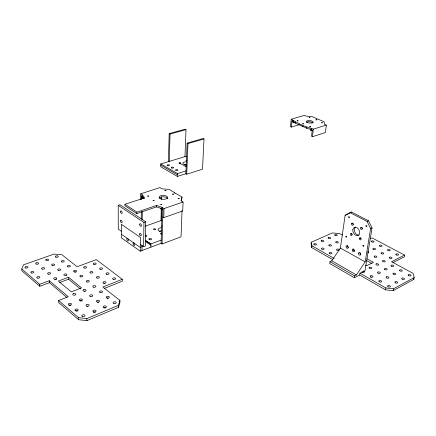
<?xml version="1.0" encoding="UTF-8"?>
<svg xmlns="http://www.w3.org/2000/svg" width="436" height="436" viewBox="0 0 436 436"><rect width="100%" height="100%" fill="white"/><g stroke="black" fill="none" stroke-linecap="round" stroke-linejoin="round"><path stroke-width="0.65" d="M140.561 199.541L140.626 193.835L142.523 195.028L144.616 197.851L124.958 204.293L124.958 205.732L136.86 213.58L156.584 206.871L161.974 208.751M136.86 213.58L136.877 212.13L124.958 204.293M140.261 251.174L140.425 237.413L121.344 224.327L121.361 237.871L140.261 251.174L161.091 243.321L162.067 243.98L181.033 236.808L182.041 210.719M141.253 218.954L141.346 211.476M142.185 219.924L142.289 211.874M142.458 198.456L142.523 195.028M142.016 250.515L142.087 245.005M143.449 197.508L143.439 198.451L142.55 197.89L142.567 196.478L141.558 195.84L141.493 199.247L141.558 195.84L142.485 196.445L144.245 198.794M118.211 205.356L119.987 204.773L145.733 221.799L145.362 246.062L143.597 246.722L143.94 222.431L118.211 205.356L118.276 229.123L121.355 231.26M150.867 247.174L150.927 243.947L145.335 240.116M156.584 206.871L156.611 205.438L162.012 207.318L164.018 208.577L183.066 202.015L182.717 210.948L163.773 217.635L162.775 216.997M186.799 156.813L184.957 156.66L160.797 163.931L160.726 166.754L177.425 176.427L185.883 173.741L186.739 174.226L202.5 169.201L204.032 138.959L203.154 138.506L187.115 143.128L185.883 173.741M145.237 226.186L160.982 220.589L161.255 209.77M161.505 199.628L161.576 196.925M161.909 208.708L161.87 210.141L160.944 209.553L160.977 208.119L162.977 209.384L162.067 243.98M161.091 243.321L162.012 207.318M163.773 217.635L164.018 208.577M168.389 161.723L169.201 133.601L185.175 129.225L186.014 129.656L184.957 156.66M169.233 161.391L170.035 134.043L169.201 133.601M177.425 176.427L177.523 173.566L160.797 163.931M140.626 193.835L159.903 187.611L161.81 188.772L169.304 189.475L175 192.897L174.602 193.028L175.719 193.698L176.117 193.568L182.003 197.099L181.311 200.996M186.739 174.226L187.987 143.597L187.115 143.128M360.714 237.767L360.703 237.931A1.112 0.79 64 0 0 361.15 238.939M361.951 227.412L361.935 227.576A1.117 0.801 64.6 0 0 362.599 228.753M312.427 130.26L311.13 130.664L310.258 130.271L310.394 129.078L312.274 129.923L311.527 136.277L312.47 136.702L325.392 132.549L326.335 125.083L324.449 124.26L324.204 121.851L312.285 116.69L306.257 116.14L304.453 115.355L291.215 119.251L290.441 126.68L291.341 127.083L299.505 124.614M291.341 127.083L291.995 120.832L293.799 121.639L293.679 122.821L292.834 122.44L292.954 121.263M293.019 120.058L292.894 121.235L295.303 123.116L306.661 128.217L311.331 129.497L311.473 128.304C304.186 126.631 297.554 122.968 291.215 119.251M295.303 123.116L295.428 121.933M306.661 128.217L306.797 127.023M311.13 130.664L311.271 129.47M312.47 136.702L313.359 129.143L326.335 125.083M342.44 235.108L339.502 233.516L332.357 232.944L311.299 242.203L311.075 243.986L311.675 247.566L332.733 259.622M311.675 247.566L311.904 245.773L311.299 242.203M366.027 225.962A0.561 0.409 64.5 0 1 366.692 225.734A0.561 0.409 64.5 0 1 366.681 226.627A0.561 0.409 64.5 0 1 366.027 225.962L366.044 225.837M329.976 261.665L329.72 263.497L354.321 277.721L359.662 275.034L359.956 273.181L365.036 270.636L372.055 227.914L368.507 220.78L351.46 212.027L345.143 215.313L340.38 248.079L331.796 260.804L329.976 261.665L354.615 275.863L356.43 274.953L365.183 261.873L370.627 228.562L367.074 221.417L350.021 212.637M354.321 277.721L354.615 275.863M370.213 238.726L372.006 237.893L404.57 255.104L391.55 261.709L413.083 273.372L414.2 277.552L413.835 279.4L393.119 290.67L385.528 289.842L385.865 287.962L359.956 273.181M393.119 290.67L393.468 288.79L414.2 277.552M404.57 255.104L404.232 256.897L392.994 262.619M182.003 197.099L181.054 200.789L183.066 202.015M122.282 279.312L96.296 259.616L77.101 266.712L61.901 254.728L54.08 254.101L23.555 264.826L21.8 268.941L39.692 284.294L49.29 280.719L68.294 296.698L58.588 300.518L58.68 302.524L78.644 319.713L86.889 320.645L118.439 307.347L119.938 302.47L119.933 300.48L102.863 287.024L122.282 279.312L122.287 281.247L104.139 288.485M118.439 307.347L118.434 305.347L119.933 300.48M186.352 166.536A0.894 0.382 2.5 0 1 185.469 166.443A0.894 0.382 2.5 0 1 185.153 166.072L185.513 165.838A0.894 0.382 2.5 0 1 186.401 165.833M351.46 212.027L345.143 215.313M370.627 228.562L372.055 227.914M367.074 221.417L368.507 220.78M58.588 300.518L78.578 317.67L86.84 318.607L118.434 305.347M59.688 282.561L68.556 279.209L80.535 288.981M68.485 277.258L58.337 281.078L71.302 291.848L81.521 287.858L68.485 277.258L68.556 279.209M161.173 240.116L150.927 243.947L145.668 241.07M21.8 268.941L21.931 270.881L39.807 286.272L49.388 282.675L66.828 297.396M121.355 234.214L140.218 247.403L141.978 246.743M143.94 222.431L145.733 221.799M136.877 212.13L156.611 205.438M177.523 173.566L185.998 170.89M293.679 122.821L294.938 122.445M187.987 143.597L204.032 138.959M170.035 134.043L186.014 129.656M160.982 220.589L162.285 220.698M385.865 287.962L393.468 288.79M311.473 128.304L313.359 129.143M179.659 163.298L185.153 166.072M366.883 258.739L373.439 262.358L366.589 265.764L365.439 265.121M366.583 260.554L371.941 263.518M340.38 248.079L365.183 261.873M311.904 245.773L334.161 258.466M359.662 275.034L385.528 289.842M331.796 260.804L356.43 274.953M160.764 165.14L177.479 174.792M140.343 244.46L143.597 246.722M145.439 241.473L150.905 245.332M413.513 278.201L413.835 279.4M39.692 284.294L39.807 286.272M49.29 280.719L49.388 282.675M78.578 317.67L78.644 319.713M86.84 318.607L86.889 320.645M104.057 308.001A1.597 0.91 -2.5 0 1 105.648 307.985M93.402 312.449A1.613 0.926 -3.1 0 1 95.353 312.28M74.829 272.26A1.504 0.796 -3.1 0 1 75.608 272.255M97.593 302.322A1.581 0.894 -2.7 0 1 98.781 302.399M107.049 298.388A1.564 0.877 -2.1 0 1 108.237 298.289M86.928 306.617A1.602 0.91 -3.3 0 1 87.734 306.486M80.235 301.042A1.586 0.888 -3.5 0 1 81.815 301.025M104.128 283.618A1.521 0.834 -2 0 1 104.918 283.613M75.924 311.119A1.624 0.926 -3.9 0 1 77.537 311.097M69.27 305.445A1.608 0.905 -4.1 0 1 70.866 305.429M55.045 279.661A1.542 0.823 -4.1 0 1 56.195 279.732M84.262 291.455A1.559 0.861 -3.1 0 1 85.064 291.45M354.544 250.94A1.412 0.992 63.6 0 1 353.749 248.858M348.457 247.583A1.401 0.976 64.1 0 1 347.541 245.555M361.896 271.797A1.428 0.736 9.9 0 0 362.12 271.977L362.409 272.135A1.428 0.736 9.9 0 0 364.24 272.195A1.428 0.736 9.9 0 0 364.142 271.203L363.853 271.045A1.428 0.736 9.9 0 0 363.515 270.925M353.449 224.382A1.106 0.785 65.3 0 1 352.931 223.139M358.97 235.031A4.425 3.15 64.6 0 1 354.713 231.936A4.425 3.15 64.6 0 1 355.58 226.954M352.026 234.383A1.095 0.774 64.7 0 1 351.759 233.592M360.91 254.439A1.422 1.003 63.1 0 1 359.896 252.711M159.162 198.315A4.262 1.967 1.6 0 1 163.565 196.805A4.262 1.967 1.6 0 1 167.598 198.685M367.739 251.594A1.373 0.676 9.7 0 1 368.736 252.384A1.373 0.676 9.7 0 1 367.722 252.913M353.721 250.58A1.368 0.676 9.1 0 1 354.054 250.929M362.485 272.669A1.428 0.736 10 0 1 362.85 272.696M370.938 277.476A1.444 0.747 10.4 0 1 371.303 277.498M160.824 231.647A4.18 2.066 1.3 0 1 158.088 229.478A4.18 2.066 1.3 0 1 161.522 227.679M159.489 231.244A4.169 2.076 1.2 0 1 161.44 230.824M145.281 235.168A1.373 0.687 0.5 0 1 146.812 235.871A1.373 0.687 0.5 0 1 145.237 236.525M161.642 234.121A1.052 0.523 1.2 0 1 160.622 233.821A1.052 0.523 1.2 0 1 160.759 233.244L160.966 233.156A1.052 0.523 1.2 0 1 161.478 233.075M161.996 226.099A1.036 0.507 1.3 0 1 161.958 225.712M134.016 243.07A1.39 0.709 69.7 0 1 134.55 245.305A1.39 0.709 69.7 0 1 133.165 244.28A1.39 0.709 69.7 0 1 133.798 242.912M127.699 238.656A1.373 0.698 70 0 1 128.233 240.868A1.373 0.698 70 0 1 126.871 239.86A1.373 0.698 70 0 1 127.486 238.497M186.237 164.846A3.553 1.504 2.6 0 1 182.907 163.331A3.553 1.504 2.6 0 1 185.736 161.854M186.799 160.939A0.883 0.371 2.6 0 1 185.976 160.513A0.883 0.371 2.6 0 1 186.908 160.203M184.755 164.748A3.548 1.51 2.5 0 1 186.543 164.655M306.459 122.336A3.39 1.248 6.1 0 1 309.773 121.742A3.39 1.248 6.1 0 1 312.966 122.99M303.233 126.233A1.085 0.403 5.9 0 1 302.976 126.227M302.47 126.146A1.085 0.403 5.9 0 1 301.854 125.791M309.942 117.333L309.113 117.257L309.942 117.333M310.563 126.44L309.718 126.364L310.563 126.44M298.066 120.821L297.227 120.745L298.066 120.821M352.021 234.721L351.999 234.977A1.101 0.774 64.7 0 1 351.062 235.44A1.101 0.774 64.7 0 1 350.337 234.148A1.101 0.774 64.7 0 1 351.149 233.456L351.367 233.554A1.101 0.774 64.7 0 1 352.021 234.721M359.302 238.329L359.28 238.585A1.112 0.79 64 0 0 360.092 239.833A1.112 0.79 64 0 0 360.992 239.255A1.112 0.79 64 0 0 360.338 237.903L360.114 237.805A1.112 0.79 64 0 0 359.302 238.329M360.528 227.957L360.507 228.219A1.117 0.801 64.6 0 0 361.172 229.396L361.4 229.494A1.117 0.801 64.6 0 0 362.24 228.786A1.117 0.801 64.6 0 0 361.498 227.478A1.117 0.801 64.6 0 0 360.528 227.957M173.533 194.134L172.482 194.145L173.533 194.134M303.56 123.862L302.715 123.813L303.56 123.862M322.444 122.848L321.599 122.778L322.444 122.848M165.936 190.505L164.884 190.467L165.936 190.505M161.838 204.457L160.753 204.419L161.838 204.457M148.649 196.091L147.581 196.053L148.649 196.091M316.847 119.851L316.007 119.764L316.847 119.851M154.126 200.642L153.052 200.582L154.126 200.642M179.191 198.663L178.133 198.576L179.191 198.663M386.503 276.805L386.28 276.931A1.45 0.741 11 0 0 386.53 277.874L386.83 278.032A1.45 0.741 11 0 0 388.672 278.086A1.45 0.741 11 0 0 388.525 277.073L388.225 276.915A1.45 0.741 11 0 0 386.503 276.805M393.321 273.241L393.103 273.361A1.439 0.73 11.2 0 0 393.365 274.293L393.659 274.451A1.439 0.73 11.2 0 0 395.523 274.484A1.439 0.73 11.2 0 0 395.234 273.454A1.439 0.73 11.2 0 0 393.321 273.241M369.456 267.273L369.232 267.393A1.417 0.719 10.1 0 0 369.445 268.304L369.733 268.456A1.417 0.719 10.1 0 0 371.554 268.516A1.417 0.719 10.1 0 0 371.439 267.535L371.15 267.382A1.417 0.719 10.1 0 0 369.456 267.273M376.306 263.845L376.083 263.965A1.412 0.709 10.3 0 0 376.306 264.859L376.595 265.012A1.412 0.709 10.3 0 0 378.432 265.05A1.412 0.709 10.3 0 0 378.181 264.053A1.412 0.709 10.3 0 0 376.306 263.845M321.572 240.498L321.348 240.607A1.341 0.659 7.8 0 0 321.463 241.424L321.724 241.566A1.341 0.659 7.8 0 0 323.463 241.626A1.341 0.659 7.8 0 0 323.447 240.748L323.185 240.607A1.341 0.659 7.8 0 0 321.572 240.498M328.472 237.446L328.248 237.549A1.33 0.649 8 0 0 328.373 238.356L328.64 238.497A1.33 0.649 8 0 0 330.395 238.536A1.33 0.649 8 0 0 330.254 237.642A1.33 0.649 8 0 0 328.472 237.446M86.873 304.611L86.53 304.759A1.602 0.905 -3.3 0 0 86.181 305.859L86.421 306.045A1.602 0.905 -3.3 0 0 88.519 306.099A1.602 0.905 -3.3 0 0 89.031 304.917L88.791 304.737A1.602 0.905 -3.3 0 0 86.873 304.611M97.174 300.42L96.836 300.567A1.586 0.894 -2.7 0 0 96.509 301.647L96.748 301.832A1.586 0.894 -2.7 0 0 98.879 301.859A1.586 0.894 -2.7 0 0 99.239 300.66A1.586 0.894 -2.7 0 0 97.174 300.42M155.232 229.598L155.031 229.685A1.046 0.518 0.9 0 1 153.63 229.565A1.046 0.518 0.9 0 1 153.717 228.867A1.046 0.518 0.9 0 1 155.129 228.867L155.309 228.971A1.046 0.518 0.9 0 1 155.232 229.598M73.597 293.586L73.253 293.728A1.581 0.872 -3.6 0 0 72.883 294.785L73.117 294.965A1.581 0.872 -3.6 0 0 75.177 295.019A1.581 0.872 -3.6 0 0 75.706 293.886L75.477 293.706A1.581 0.872 -3.6 0 0 73.597 293.586M83.826 289.569L83.489 289.711A1.559 0.856 -3 0 0 83.145 290.752L83.374 290.926A1.559 0.856 -3 0 0 85.472 290.959A1.559 0.856 -3 0 0 85.854 289.804A1.559 0.856 -3 0 0 83.826 289.569M56.228 279.078L55.89 279.209A1.542 0.818 -4 0 1 53.688 278.582A1.542 0.818 -4 0 1 55.873 277.721A1.542 0.818 -4 0 1 56.228 279.078M66.359 275.29L66.027 275.421A1.526 0.807 -3.5 0 1 63.836 274.8A1.526 0.807 -3.5 0 1 65.978 273.955A1.526 0.807 -3.5 0 1 66.359 275.29M36.548 262.821L36.21 262.946A1.51 0.774 -4.4 0 0 35.79 263.889L35.997 264.053A1.51 0.774 -4.4 0 0 37.959 264.112A1.51 0.774 -4.4 0 0 38.537 263.099L38.33 262.941A1.51 0.774 -4.4 0 0 36.548 262.821M46.559 259.284L46.232 259.404A1.493 0.763 -3.9 0 0 45.829 260.33L46.042 260.488A1.493 0.763 -3.9 0 0 48.036 260.526A1.493 0.763 -3.9 0 0 48.478 259.502A1.493 0.763 -3.9 0 0 46.559 259.284M180.488 163.195L180.319 163.255A0.888 0.376 2.3 0 1 179.131 163.151A0.888 0.376 2.3 0 1 179.169 162.644A0.888 0.376 2.3 0 1 180.368 162.661L180.526 162.737A0.888 0.376 2.3 0 1 180.488 163.195M48.222 274.119A1.531 0.807 -4.1 0 0 50.625 273.399A1.531 0.807 -4.1 0 0 48.451 272.713A1.531 0.807 -4.1 0 0 48.222 274.119M93.511 287.193A1.542 0.845 -2.5 0 0 95.876 286.441A1.542 0.845 -2.5 0 0 93.615 285.727A1.542 0.845 -2.5 0 0 93.511 287.193M58.342 270.402A1.515 0.79 -3.6 0 0 60.702 269.699A1.515 0.79 -3.6 0 0 58.538 269.023A1.515 0.79 -3.6 0 0 58.342 270.402M113.867 303.451A1.581 0.894 -1.9 0 0 116.259 302.644A1.581 0.894 -1.9 0 0 113.916 301.897A1.581 0.894 -1.9 0 0 113.867 303.451M37.409 278.086A1.553 0.818 -4.7 0 0 39.85 277.356A1.553 0.818 -4.7 0 0 37.67 276.658A1.553 0.818 -4.7 0 0 37.409 278.086M103.948 307.576A1.597 0.91 -2.4 0 0 106.384 306.759A1.597 0.91 -2.4 0 0 104.03 305.996A1.597 0.91 -2.4 0 0 103.948 307.576M93.587 311.887A1.613 0.926 -3.1 0 0 96.062 311.053A1.613 0.926 -3.1 0 0 93.702 310.279A1.613 0.926 -3.1 0 0 93.587 311.887M82.497 316.503A1.635 0.943 -3.7 0 0 85.02 315.653A1.635 0.943 -3.7 0 0 82.644 314.868A1.635 0.943 -3.7 0 0 82.497 316.503M74.234 271.797A1.51 0.796 -3 0 0 76.573 271.088A1.51 0.796 -3 0 0 74.393 270.413A1.51 0.796 -3 0 0 74.234 271.797M106.956 297.93A1.564 0.877 -2.1 0 0 109.338 297.145A1.564 0.877 -2.1 0 0 107.022 296.409A1.564 0.877 -2.1 0 0 106.956 297.93M75.69 310.705A1.624 0.921 -3.9 0 0 78.197 309.871A1.624 0.921 -3.9 0 0 75.853 309.097A1.624 0.921 -3.9 0 0 75.69 310.705M90.628 273.007A1.504 0.801 -2.3 0 0 92.933 272.298A1.504 0.801 -2.3 0 0 90.737 271.617A1.504 0.801 -2.3 0 0 90.628 273.007M55.955 257.196A1.477 0.752 -3.4 0 0 58.261 256.531A1.477 0.752 -3.4 0 0 56.157 255.888A1.477 0.752 -3.4 0 0 55.955 257.196M31.425 272.99A1.542 0.801 -4.8 0 0 33.855 272.277A1.542 0.801 -4.8 0 0 31.697 271.59A1.542 0.801 -4.8 0 0 31.425 272.99M42.199 269.099A1.521 0.79 -4.3 0 0 44.592 268.402A1.521 0.79 -4.3 0 0 42.445 267.726A1.521 0.79 -4.3 0 0 42.199 269.099M80.022 300.595A1.591 0.888 -3.4 0 0 82.475 299.794A1.591 0.888 -3.4 0 0 80.169 299.047A1.591 0.888 -3.4 0 0 80.022 300.595M93.914 264.45A1.477 0.774 -2 0 0 96.176 263.764A1.477 0.774 -2 0 0 94.018 263.11A1.477 0.774 -2 0 0 93.914 264.45M84.284 268.047A1.493 0.785 -2.5 0 0 86.579 267.35A1.493 0.785 -2.5 0 0 84.41 266.685A1.493 0.785 -2.5 0 0 84.284 268.047M113.371 279.372A1.51 0.818 -1.5 0 0 115.66 278.648A1.51 0.818 -1.5 0 0 113.42 277.955A1.51 0.818 -1.5 0 0 113.371 279.372M103.654 283.198A1.526 0.828 -2 0 0 105.975 282.457A1.526 0.828 -2 0 0 103.73 281.76A1.526 0.828 -2 0 0 103.654 283.198M97.081 278.059A1.515 0.812 -2.2 0 0 99.397 277.334A1.515 0.812 -2.2 0 0 97.174 276.642A1.515 0.812 -2.2 0 0 97.081 278.059M106.771 274.309A1.499 0.801 -1.7 0 0 109.049 273.595A1.499 0.801 -1.7 0 0 106.836 272.92A1.499 0.801 -1.7 0 0 106.771 274.309M100.285 269.334A1.488 0.785 -1.9 0 0 102.558 268.641A1.488 0.785 -1.9 0 0 100.373 267.971A1.488 0.785 -1.9 0 0 100.285 269.334M25.55 267.982A1.531 0.785 -4.9 0 0 27.969 267.284A1.531 0.785 -4.9 0 0 25.838 266.609A1.531 0.785 -4.9 0 0 25.55 267.982M61.945 261.982A1.488 0.768 -3.3 0 0 64.261 261.3A1.488 0.768 -3.3 0 0 62.13 260.646A1.488 0.768 -3.3 0 0 61.945 261.982M52.282 265.464A1.504 0.779 -3.8 0 0 54.636 264.777A1.504 0.779 -3.8 0 0 52.494 264.112A1.504 0.779 -3.8 0 0 52.282 265.464M69.008 305.009A1.613 0.905 -4.1 0 0 71.504 304.197A1.613 0.905 -4.1 0 0 69.188 303.44A1.613 0.905 -4.1 0 0 69.008 305.009M86.971 281.967A1.531 0.828 -2.7 0 0 89.326 281.231A1.531 0.828 -2.7 0 0 87.091 280.533A1.531 0.828 -2.7 0 0 86.971 281.967M80.546 276.838A1.521 0.812 -2.9 0 0 82.889 276.113A1.521 0.812 -2.9 0 0 80.687 275.427A1.521 0.812 -2.9 0 0 80.546 276.838M68.038 266.843A1.499 0.779 -3.2 0 0 70.359 266.151A1.499 0.779 -3.2 0 0 68.207 265.486A1.499 0.779 -3.2 0 0 68.038 266.843M100.171 292.512A1.553 0.861 -2.3 0 0 102.542 291.744A1.553 0.861 -2.3 0 0 100.258 291.019A1.553 0.861 -2.3 0 0 100.171 292.512M90.317 296.464A1.57 0.872 -2.9 0 0 92.726 295.679A1.57 0.872 -2.9 0 0 90.432 294.949A1.57 0.872 -2.9 0 0 90.317 296.464M352.239 250.144A1.417 0.986 63.6 0 0 353.945 251.67A1.417 0.986 63.6 0 0 353.776 249.392A1.417 0.986 63.6 0 0 352.239 250.144M358.485 253.381A1.422 1.003 63.1 0 0 360.06 255.185A1.422 1.003 63.1 0 0 360.201 252.994A1.422 1.003 63.1 0 0 358.485 253.381M346.07 246.514A1.406 0.976 64.1 0 0 347.59 248.313A1.406 0.976 64.1 0 0 347.748 246.155A1.406 0.976 64.1 0 0 346.07 246.514M348.675 216.992A0.55 0.392 65.9 0 0 349.241 217.728A0.55 0.392 65.9 0 0 349.361 216.894A0.55 0.392 65.9 0 0 348.675 216.992M379.233 281.7A1.461 0.758 10.8 0 0 381.636 281.678A1.461 0.758 10.8 0 0 379.86 280.501A1.461 0.758 10.8 0 0 379.233 281.7M336.047 242.601A1.341 0.659 8.4 0 0 338.298 242.596A1.341 0.659 8.4 0 0 336.734 241.577A1.341 0.659 8.4 0 0 336.047 242.601M329.142 245.724A1.352 0.67 8.2 0 0 331.415 245.724A1.352 0.67 8.2 0 0 329.85 244.689A1.352 0.67 8.2 0 0 329.142 245.724M335.012 235.413A1.319 0.638 8.2 0 0 337.23 235.413A1.319 0.638 8.2 0 0 335.687 234.426A1.319 0.638 8.2 0 0 335.012 235.413M321.768 249.065A1.363 0.681 7.9 0 0 324.062 249.06A1.363 0.681 7.9 0 0 322.498 248.008A1.363 0.681 7.9 0 0 321.768 249.065M314.089 244.7A1.352 0.67 7.6 0 0 316.367 244.7A1.352 0.67 7.6 0 0 314.83 243.664A1.352 0.67 7.6 0 0 314.089 244.7M379.805 246.122A1.352 0.654 10 0 0 382.034 246.117A1.352 0.654 10 0 0 380.388 245.092A1.352 0.654 10 0 0 379.805 246.122M387.947 250.46A1.368 0.665 10.4 0 0 390.198 250.455A1.368 0.665 10.4 0 0 388.52 249.408A1.368 0.665 10.4 0 0 387.947 250.46M373.243 249.278A1.363 0.665 9.9 0 0 375.5 249.272A1.363 0.665 9.9 0 0 373.848 248.231A1.363 0.665 9.9 0 0 373.243 249.278M381.402 253.676A1.373 0.676 10.2 0 0 383.675 253.665A1.373 0.676 10.2 0 0 381.99 252.608A1.373 0.676 10.2 0 0 381.402 253.676M389.697 258.145A1.39 0.687 10.6 0 0 391.98 258.134A1.39 0.687 10.6 0 0 390.269 257.06A1.39 0.687 10.6 0 0 389.697 258.145M396.226 254.869A1.379 0.67 10.8 0 0 398.493 254.858A1.379 0.67 10.8 0 0 396.782 253.801A1.379 0.67 10.8 0 0 396.226 254.869M371.788 241.849A1.341 0.643 9.6 0 0 374.006 241.849A1.341 0.643 9.6 0 0 372.382 240.841A1.341 0.643 9.6 0 0 371.788 241.849M351.503 223.766A1.106 0.785 65.3 0 0 352.67 225.216A1.106 0.785 65.3 0 0 352.866 223.521A1.106 0.785 65.3 0 0 351.503 223.766M352.855 229.848A4.431 3.15 64.6 0 0 357.547 235.68A4.431 3.15 64.6 0 0 358.343 228.927A4.431 3.15 64.6 0 0 352.855 229.848M362.981 245.691A0.556 0.392 63.4 0 0 363.624 246.356A0.556 0.392 63.4 0 0 363.635 245.479A0.556 0.392 63.4 0 0 362.981 245.691M345.89 236.574A0.545 0.382 64.8 0 0 346.516 237.217A0.545 0.382 64.8 0 0 346.516 236.35A0.545 0.382 64.8 0 0 345.89 236.574M160.639 198.794A4.267 1.962 1.6 0 0 167.588 197.786A4.267 1.962 1.6 0 0 161.936 195.481A4.267 1.962 1.6 0 0 160.639 198.794M399.921 270.86A1.428 0.719 11.3 0 0 402.254 270.843A1.428 0.719 11.3 0 0 400.482 269.715A1.428 0.719 11.3 0 0 399.921 270.86M388.007 286.686A1.477 0.768 11.3 0 0 390.433 286.665A1.477 0.768 11.3 0 0 388.623 285.46A1.477 0.768 11.3 0 0 388.007 286.686M395.294 282.784A1.466 0.752 11.5 0 0 397.692 282.762A1.466 0.752 11.5 0 0 395.883 281.58A1.466 0.752 11.5 0 0 395.294 282.784M402.112 279.127A1.455 0.741 11.6 0 0 404.488 279.111A1.455 0.741 11.6 0 0 402.679 277.945A1.455 0.741 11.6 0 0 402.112 279.127M408.646 275.628A1.444 0.725 11.7 0 0 411.001 275.607A1.444 0.725 11.7 0 0 409.191 274.462A1.444 0.725 11.7 0 0 408.646 275.628M329.578 253.496A1.373 0.692 8.3 0 0 331.883 253.49A1.373 0.692 8.3 0 0 330.292 252.422A1.373 0.692 8.3 0 0 329.578 253.496M370.605 276.8A1.444 0.747 10.4 0 0 372.993 276.778A1.444 0.747 10.4 0 0 371.249 275.623A1.444 0.747 10.4 0 0 370.605 276.8M374.584 257.022A1.384 0.687 10.1 0 0 376.873 257.017A1.384 0.687 10.1 0 0 375.194 255.943A1.384 0.687 10.1 0 0 374.584 257.022M391.332 266.173A1.412 0.709 10.9 0 0 393.654 266.156A1.412 0.709 10.9 0 0 391.91 265.05A1.412 0.709 10.9 0 0 391.332 266.173M382.89 261.562A1.401 0.698 10.5 0 0 385.195 261.551A1.401 0.698 10.5 0 0 383.484 260.456A1.401 0.698 10.5 0 0 382.89 261.562M336.941 250.095A1.363 0.681 8.5 0 0 339.23 250.09A1.363 0.681 8.5 0 0 337.633 249.038A1.363 0.681 8.5 0 0 336.941 250.095M384.765 269.541A1.422 0.719 10.7 0 0 387.108 269.524A1.422 0.719 10.7 0 0 385.364 268.396A1.422 0.719 10.7 0 0 384.765 269.541M377.919 273.05A1.433 0.73 10.6 0 0 380.285 273.034A1.433 0.73 10.6 0 0 378.541 271.89A1.433 0.73 10.6 0 0 377.919 273.05M139.733 224.284A1.422 0.747 70.4 0 0 140.855 226.398A1.422 0.747 70.4 0 0 141.117 224.442A1.422 0.747 70.4 0 0 139.733 224.284M120.538 211.433A1.384 0.709 71 0 0 121.622 213.487A1.384 0.709 71 0 0 121.846 211.558A1.384 0.709 71 0 0 120.538 211.433M120.554 220.801A1.379 0.698 70.7 0 0 121.633 222.856A1.379 0.698 70.7 0 0 121.851 220.948A1.379 0.698 70.7 0 0 120.554 220.801M149.494 239.686A1.379 0.698 0.7 0 0 151.608 239.141A1.379 0.698 0.7 0 0 149.581 238.481A1.379 0.698 0.7 0 0 149.494 239.686M139.618 234.127A1.412 0.736 70 0 0 140.937 235.903A1.412 0.736 70 0 0 140.817 233.696A1.412 0.736 70 0 0 139.618 234.127M175.866 170.378A1.166 0.501 2.2 0 0 177.823 170.22A1.166 0.501 2.2 0 0 176.406 169.555A1.166 0.501 2.2 0 0 175.866 170.378M167.713 165.664A1.155 0.491 2 0 0 169.484 165.315A1.155 0.491 2 0 0 167.784 164.813A1.155 0.491 2 0 0 167.713 165.664M171.8 168.024A1.161 0.496 2.1 0 0 173.648 167.735A1.161 0.496 2.1 0 0 172.029 167.173A1.161 0.496 2.1 0 0 171.8 168.024M307.402 122.456A3.39 1.248 6.1 0 0 313.075 122.456A3.39 1.248 6.1 0 0 309.02 120.521A3.39 1.248 6.1 0 0 307.402 122.456"/></g></svg>
